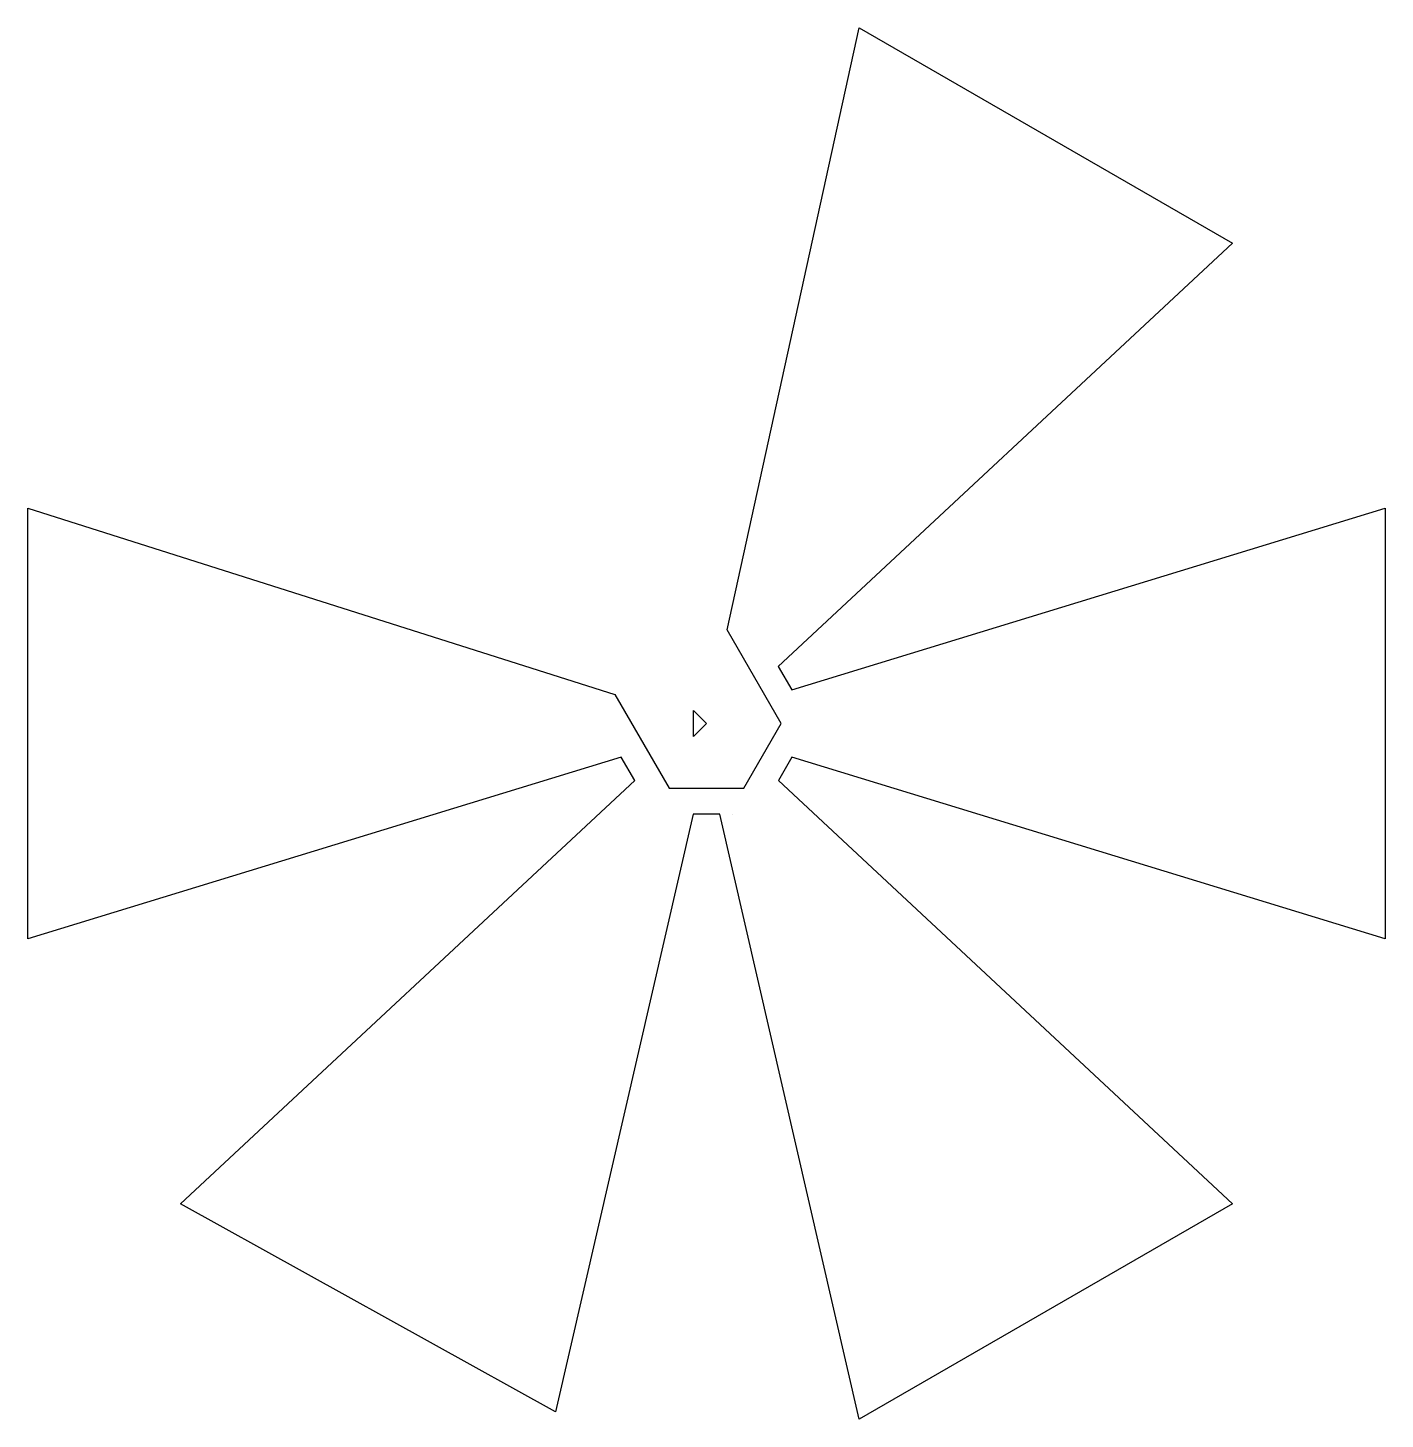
# Model space of a CAD drawing. Extents: x -5.2 to 5.2, y -5.4 to 5.4.
import ezdxf

# ---------------------------------------------------------------- set-up
doc = ezdxf.new("R2010")
doc.units = 0
doc.layers.get('0').update_dxf_attribs({"linetype": 'CONTINUOUS'})
doc.layers.add('MAGNET', color=3, linetype='CONTINUOUS')

msp = doc.modelspace()

# ---------------------------------------------------------------- linework, layer by layer
msp.add_line((0.204, -0.7), (0.204, -0.7))
at = {"layer": 'MAGNET'}
msp.add_lwpolyline([(-5.242, 1.664), (-0.707, 0.224), (-0.289, -0.5), (0.289, -0.5), (0.577, 0), (0.159, 0.724), (1.18, 5.372), (4.062, 3.708), (0.554, 0.44), (0.658, 0.261), (5.242, 1.664), (5.242, -1.664), (0.658, -0.26), (0.555, -0.439), (4.062, -3.708), (1.18, -5.372), (0.104, -0.7), (-0.103, -0.7), (-1.167, -5.315), (-4.062, -3.708), (-0.554, -0.44), (-0.658, -0.261), (-5.242, -1.664), (-5.242, 1.664)], dxfattribs=at)
msp.add_lwpolyline([(-0.1, 0.1), (0, 0), (-0.1, -0.1), (-0.1, 0.1)], close=True, dxfattribs=at)

doc.saveas('drawing.dxf')
